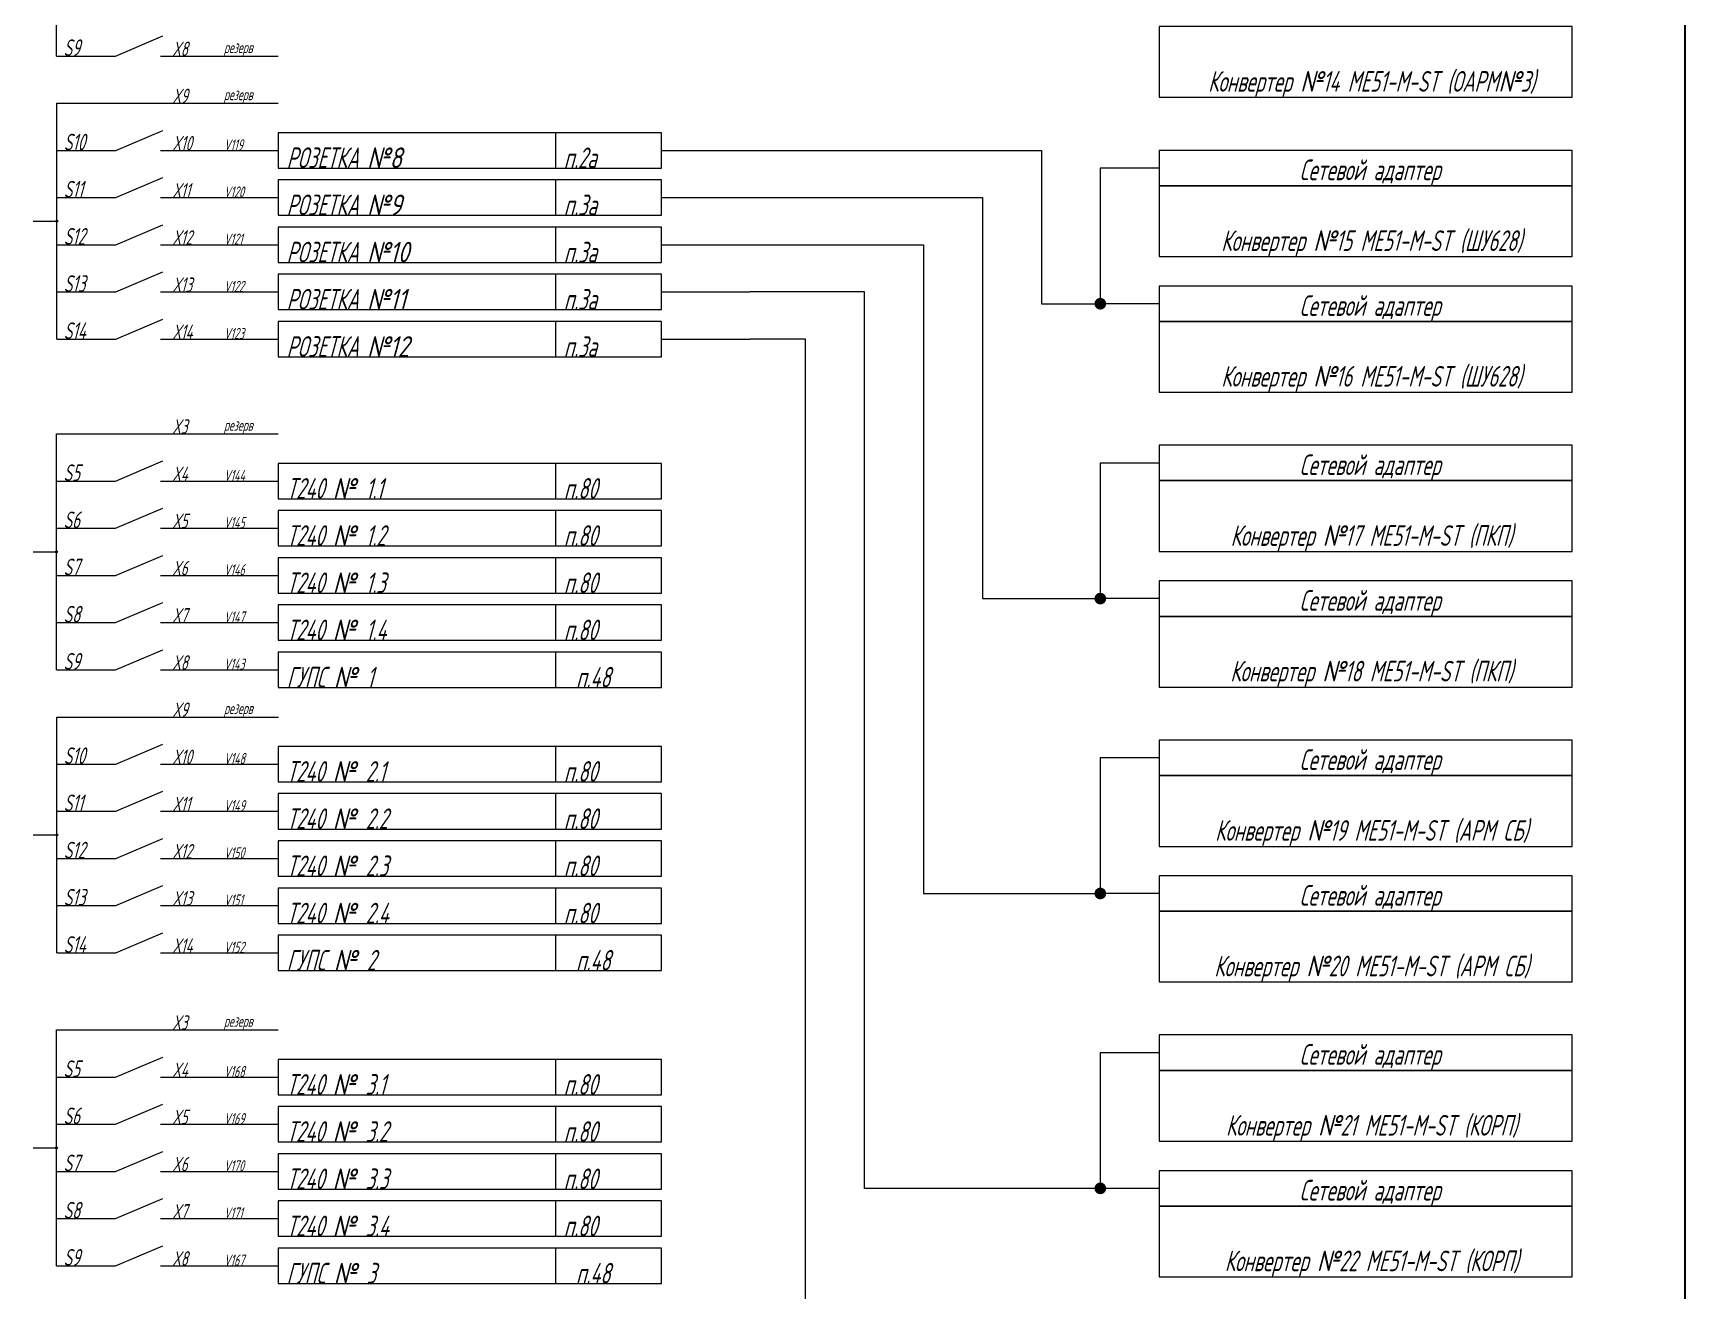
# Paper-space layout 'Main' of a CAD drawing. Extents: x 20 to 589, y 5 to 415.
# Drawn here: x 441.1 to 589, y 92.2 to 204.8 of the extents above; entities that cross this region are included whole.
import ezdxf

# ---------------------------------------------------------------- set-up
doc = ezdxf.new("R2010")
doc.units = 0
doc.header["$LTSCALE"] = 0.3
doc.layers.get('0').update_dxf_attribs({"linetype": 'CONTINUOUS', "lineweight": 15})
doc.layers.add('Format', color=7, linetype='CONTINUOUS', lineweight=30)
doc.styles.get("Standard").update_dxf_attribs({"font": 'isocpeur.ttf', "width": 0.8, "oblique": 15})

psp = doc.layouts.new('Main')

# ---------------------------------------------------------------- hatches: boundary and pattern name
h = psp.add_hatch(color=256)
edge = h.paths.add_edge_path()
edge.add_arc((443.21, 187.97), 0.0845, 0, 360)
h = psp.add_hatch(color=256)
edge = h.paths.add_edge_path()
edge.add_arc((536.65, 180.58), 0.528, 0, 360)
h = psp.add_hatch(color=256)
edge = h.paths.add_edge_path()
edge.add_arc((443.19, 158.37), 0.0845, 0, 360)
h = psp.add_hatch(color=256)
edge = h.paths.add_edge_path()
edge.add_arc((536.65, 154.18), 0.528, 0, 360)
h = psp.add_hatch(color=256)
edge = h.paths.add_edge_path()
edge.add_arc((443.21, 133.02), 0.0845, 0, 360)
h = psp.add_hatch(color=256)
edge = h.paths.add_edge_path()
edge.add_arc((536.65, 127.78), 0.528, 0, 360)
h = psp.add_hatch(color=256)
edge = h.paths.add_edge_path()
edge.add_arc((443.19, 105.01), 0.0845, 0, 360)
h = psp.add_hatch(color=256)
edge = h.paths.add_edge_path()
edge.add_arc((536.65, 101.38), 0.528, 0, 360)

# ---------------------------------------------------------------- linework, layer by layer
for p, q in [((443.19, 202.75), (443.19, 206.98)), ((443.19, 202.75), (448.47, 202.75)), ((452.48, 202.75), (457.76, 202.75)), ((457.76, 202.75), (463.04, 202.75)), ((443.21, 194.3), (443.21, 198.53)), ((443.21, 198.53), (452.49, 198.53)), ((452.49, 198.53), (457.77, 198.53)), ((457.76, 198.53), (463.04, 198.53)), ((487.85, 195.89), (487.85, 192.72)), ((443.21, 190.08), (443.21, 194.3)), ((443.21, 194.3), (448.49, 194.3)), ((452.49, 194.3), (457.77, 194.3)), ((457.76, 194.3), (463.04, 194.3)), ((497.36, 194.3), (505.28, 194.3)), ((505.28, 194.3), (531.37, 194.3)), ((531.37, 194.3), (531.37, 180.58)), ((541.93, 192.72), (536.65, 192.72)), ((536.65, 192.72), (536.65, 180.58)), ((487.85, 191.66), (487.85, 188.5)), ((443.21, 185.86), (443.21, 190.08)), ((443.21, 190.08), (448.49, 190.08)), ((452.49, 190.08), (457.77, 190.08)), ((457.76, 190.08), (463.04, 190.08)), ((497.36, 190.08), (505.28, 190.08)), ((505.28, 190.08), (526.09, 190.08)), ((526.09, 190.08), (526.09, 154.18)), ((441.09, 187.97), (443.21, 187.97)), ((487.85, 187.44), (487.85, 184.27)), ((443.21, 181.63), (443.21, 185.86)), ((443.21, 185.86), (448.49, 185.86)), ((452.49, 185.86), (457.77, 185.86)), ((457.76, 185.86), (463.04, 185.86)), ((497.36, 185.86), (505.28, 185.86)), ((505.28, 185.86), (520.81, 185.86)), ((520.81, 185.86), (520.81, 127.78)), ((487.85, 183.22), (487.85, 180.05)), ((443.21, 181.63), (448.49, 181.63)), ((443.21, 177.41), (443.21, 181.63)), ((452.49, 181.63), (457.77, 181.63)), ((457.76, 181.63), (463.04, 181.63)), ((497.36, 181.63), (505.28, 181.63)), ((515.53, 181.63), (505.28, 181.63)), ((515.53, 101.38), (515.53, 181.63)), ((531.37, 180.58), (536.65, 180.58)), ((541.93, 180.58), (536.65, 180.58)), ((487.85, 178.99), (487.85, 175.82)), ((443.21, 177.41), (448.49, 177.41)), ((452.49, 177.41), (457.77, 177.41)), ((457.76, 177.41), (463.04, 177.41)), ((497.36, 177.41), (505.28, 177.41)), ((510.25, 177.41), (505.28, 177.41)), ((510.25, 74.98), (510.25, 177.41)), ((443.19, 164.7), (443.19, 168.93)), ((443.19, 168.93), (452.48, 168.93)), ((452.48, 168.93), (457.76, 168.93)), ((457.76, 168.93), (463.04, 168.93)), ((487.86, 166.29), (487.86, 163.12)), ((541.93, 166.32), (536.65, 166.32)), ((536.65, 166.32), (536.65, 154.18)), ((443.19, 160.48), (443.19, 164.7)), ((443.19, 164.7), (448.47, 164.7)), ((452.48, 164.7), (457.76, 164.7)), ((457.76, 164.7), (463.04, 164.7)), ((487.86, 162.06), (487.86, 158.9)), ((443.19, 156.26), (443.19, 160.48)), ((443.19, 160.48), (448.47, 160.48)), ((452.48, 160.48), (457.76, 160.48)), ((457.76, 160.48), (463.04, 160.48)), ((441.08, 158.37), (443.19, 158.37)), ((487.86, 157.84), (487.86, 154.67)), ((443.19, 152.03), (443.19, 156.26)), ((443.19, 156.26), (448.47, 156.26)), ((452.48, 156.26), (457.76, 156.26)), ((457.76, 156.26), (463.04, 156.26)), ((526.09, 154.18), (536.65, 154.18)), ((541.93, 154.18), (536.65, 154.18)), ((487.86, 153.62), (487.86, 150.45)), ((443.19, 152.03), (448.47, 152.03)), ((443.19, 147.81), (443.19, 152.03)), ((452.48, 152.03), (457.76, 152.03)), ((457.76, 152.03), (463.04, 152.03)), ((487.86, 149.39), (487.86, 146.22)), ((443.19, 147.81), (448.47, 147.81)), ((452.48, 147.81), (457.76, 147.81)), ((457.76, 147.81), (463.04, 147.81)), ((443.21, 139.36), (443.21, 143.58)), ((443.21, 143.58), (452.49, 143.58)), ((452.49, 143.58), (457.77, 143.58)), ((457.77, 143.58), (463.05, 143.58)), ((487.86, 140.94), (487.86, 137.78)), ((443.21, 135.14), (443.21, 139.36)), ((443.21, 139.36), (448.49, 139.36)), ((452.49, 139.36), (457.77, 139.36)), ((457.77, 139.36), (463.05, 139.36)), ((541.93, 139.92), (536.65, 139.92)), ((536.65, 139.92), (536.65, 127.78)), ((487.86, 136.72), (487.86, 133.55)), ((443.21, 130.91), (443.21, 135.14)), ((443.21, 135.14), (448.49, 135.14)), ((452.49, 135.14), (457.77, 135.14)), ((457.77, 135.14), (463.05, 135.14)), ((441.09, 133.02), (443.21, 133.02)), ((487.86, 132.5), (487.86, 129.33)), ((443.21, 126.69), (443.21, 130.91)), ((443.21, 130.91), (448.49, 130.91)), ((452.49, 130.91), (457.77, 130.91)), ((457.77, 130.91), (463.05, 130.91)), ((487.86, 128.27), (487.86, 125.1)), ((520.81, 127.78), (536.65, 127.78)), ((541.93, 127.78), (536.65, 127.78)), ((443.21, 126.69), (448.49, 126.69)), ((443.21, 122.46), (443.21, 126.69)), ((452.49, 126.69), (457.77, 126.69)), ((457.77, 126.69), (463.05, 126.69)), ((487.86, 124.05), (487.86, 120.88)), ((443.21, 122.46), (448.49, 122.46)), ((452.49, 122.46), (457.77, 122.46)), ((457.77, 122.46), (463.05, 122.46)), ((443.19, 111.34), (443.19, 115.57)), ((443.19, 115.57), (452.48, 115.57)), ((452.48, 115.57), (457.76, 115.57)), ((457.76, 115.57), (463.04, 115.57)), ((487.85, 112.93), (487.85, 109.76)), ((541.93, 113.52), (536.65, 113.52)), ((536.65, 113.52), (536.65, 101.38)), ((443.19, 107.12), (443.19, 111.34)), ((443.19, 111.34), (448.47, 111.34)), ((452.48, 111.34), (457.76, 111.34)), ((457.76, 111.34), (463.04, 111.34)), ((487.85, 108.7), (487.85, 105.54)), ((443.19, 102.9), (443.19, 107.12)), ((443.19, 107.12), (448.47, 107.12)), ((452.48, 107.12), (457.76, 107.12)), ((457.76, 107.12), (463.04, 107.12)), ((441.08, 105.01), (443.19, 105.01)), ((487.85, 104.48), (487.85, 101.31)), ((443.19, 98.67), (443.19, 102.9)), ((443.19, 102.9), (448.47, 102.9)), ((452.48, 102.9), (457.76, 102.9)), ((457.76, 102.9), (463.04, 102.9)), ((536.65, 101.38), (515.53, 101.38)), ((541.93, 101.38), (536.65, 101.38)), ((487.85, 100.26), (487.85, 97.09)), ((443.19, 98.67), (448.47, 98.67)), ((443.19, 94.45), (443.19, 98.67)), ((452.48, 98.67), (457.76, 98.67)), ((457.76, 98.67), (463.04, 98.67)), ((487.85, 96.03), (487.85, 92.86)), ((443.19, 94.45), (448.47, 94.45)), ((452.48, 94.45), (457.76, 94.45)), ((457.76, 94.45), (463.04, 94.45))]:
    psp.add_line(p, q)
at = {"lineweight": 15}
for p, q in [((448.47, 202.75), (452.7, 204.55)), ((448.49, 194.3), (452.71, 196.1)), ((448.49, 190.08), (452.71, 191.87)), ((448.49, 185.86), (452.71, 187.65)), ((448.49, 181.63), (452.71, 183.43)), ((448.49, 177.41), (452.71, 179.2)), ((448.47, 164.7), (452.7, 166.5)), ((448.47, 160.48), (452.7, 162.27)), ((448.47, 156.26), (452.7, 158.05)), ((448.47, 152.03), (452.7, 153.83)), ((448.47, 147.81), (452.7, 149.6)), ((448.49, 139.36), (452.71, 141.15)), ((448.49, 135.14), (452.71, 136.93)), ((448.49, 130.91), (452.71, 132.71)), ((448.49, 126.69), (452.71, 128.48)), ((448.49, 122.46), (452.71, 124.26)), ((448.47, 111.34), (452.7, 113.14)), ((448.47, 107.12), (452.7, 108.91)), ((448.47, 102.9), (452.7, 104.69)), ((448.47, 98.67), (452.7, 100.47)), ((448.47, 94.45), (452.7, 96.24))]:
    psp.add_line(p, q, dxfattribs=at)
for points in [[(541.93, 199.06), (578.89, 199.06), (578.89, 205.39), (541.93, 205.39)], [(463.03, 192.72), (497.35, 192.72), (497.35, 195.89), (463.03, 195.89)], [(541.93, 191.14), (578.89, 191.14), (578.89, 194.31), (541.93, 194.31)], [(463.03, 188.5), (497.35, 188.5), (497.35, 191.66), (463.03, 191.66)], [(541.93, 184.8), (578.89, 184.8), (578.89, 191.14), (541.93, 191.14)], [(463.03, 184.27), (497.35, 184.27), (497.35, 187.44), (463.03, 187.44)], [(463.03, 180.05), (497.35, 180.05), (497.35, 183.22), (463.03, 183.22)], [(541.93, 178.99), (578.89, 178.99), (578.89, 182.16), (541.93, 182.16)], [(463.03, 175.82), (497.35, 175.82), (497.35, 178.99), (463.03, 178.99)], [(541.93, 172.66), (578.89, 172.66), (578.89, 178.99), (541.93, 178.99)], [(541.93, 164.74), (578.89, 164.74), (578.89, 167.91), (541.93, 167.91)], [(463.04, 163.12), (497.36, 163.12), (497.36, 166.29), (463.04, 166.29)], [(541.93, 158.4), (578.89, 158.4), (578.89, 164.74), (541.93, 164.74)], [(463.04, 158.9), (497.36, 158.9), (497.36, 162.06), (463.04, 162.06)], [(463.04, 154.67), (497.36, 154.67), (497.36, 157.84), (463.04, 157.84)], [(541.93, 152.59), (578.89, 152.59), (578.89, 155.76), (541.93, 155.76)], [(463.04, 150.45), (497.36, 150.45), (497.36, 153.62), (463.04, 153.62)], [(541.93, 146.26), (578.89, 146.26), (578.89, 152.59), (541.93, 152.59)], [(463.04, 146.22), (497.36, 146.22), (497.36, 149.39), (463.04, 149.39)], [(463.04, 137.78), (497.36, 137.78), (497.36, 140.94), (463.04, 140.94)], [(541.93, 138.34), (578.89, 138.34), (578.89, 141.51), (541.93, 141.51)], [(541.93, 132), (578.89, 132), (578.89, 138.34), (541.93, 138.34)], [(463.04, 133.55), (497.36, 133.55), (497.36, 136.72), (463.04, 136.72)], [(463.04, 129.33), (497.36, 129.33), (497.36, 132.5), (463.04, 132.5)], [(541.93, 126.19), (578.89, 126.19), (578.89, 129.36), (541.93, 129.36)], [(463.04, 125.1), (497.36, 125.1), (497.36, 128.27), (463.04, 128.27)], [(541.93, 119.86), (578.89, 119.86), (578.89, 126.19), (541.93, 126.19)], [(463.04, 120.88), (497.36, 120.88), (497.36, 124.05), (463.04, 124.05)], [(541.93, 111.94), (578.89, 111.94), (578.89, 115.11), (541.93, 115.11)], [(463.03, 109.76), (497.35, 109.76), (497.35, 112.93), (463.03, 112.93)], [(541.93, 105.6), (578.89, 105.6), (578.89, 111.94), (541.93, 111.94)], [(463.03, 105.54), (497.35, 105.54), (497.35, 108.7), (463.03, 108.7)], [(463.03, 101.31), (497.35, 101.31), (497.35, 104.48), (463.03, 104.48)], [(541.93, 99.79), (578.89, 99.79), (578.89, 102.96), (541.93, 102.96)], [(463.03, 97.09), (497.35, 97.09), (497.35, 100.26), (463.03, 100.26)], [(541.93, 93.46), (578.89, 93.46), (578.89, 99.79), (541.93, 99.79)], [(463.03, 92.86), (497.35, 92.86), (497.35, 96.03), (463.03, 96.03)]]:
    psp.add_lwpolyline(points, close=True)
for centre in [(443.21, 187.97), (443.19, 158.37), (443.21, 133.02), (443.19, 105.01)]:
    psp.add_circle(centre, 0.0845)
at = {"layer": 'Format'}
psp.add_line((589, 415), (589, 5), dxfattribs=at)

# ---------------------------------------------------------------- texts
for s, insert, char_height, width, attachment_point in [('{\\fGOST|b0|i0|c204|p34; \\fGOST|b0|i0|c0|p34;S\\fGOST|b0|i0|c204|p34;9}', (443.19, 202.75), 1.5, 17.2012, 7), ('{\\fGOST|b0|i0|c204|p34; \\fGOST|b0|i0|c0|p34; X\\fGOST|b0|i0|c204|p34;8}', (452.48, 202.75), 1.3, 17.2012, 7), ('{\\fGOST|b0|i0|c204|p34; резерв}', (457.76, 202.75), 1, 17.2012, 7), ('\\pl1.056;{\\fGOST|b0|i0|c204|p34;Конвертер }№{\\fGOST|b0|i0|c204|p34;14 ME51-M-ST (ОАРМ}№{\\fGOST|b0|i0|c204|p34;3)}', (560.41, 199.06), 1.848, 36.96, 8), ('{\\fGOST|b0|i0|c204|p34; \\fGOST|b0|i0|c0|p34; X\\fGOST|b0|i0|c204|p34;9}', (452.49, 198.53), 1.3, 17.2012, 7), ('{\\fGOST|b0|i0|c204|p34; резерв}', (457.76, 198.53), 1, 17.2012, 7), ('{\\fGOST|b0|i0|c204|p34; \\fGOST|b0|i0|c0|p34;S\\fGOST|b0|i0|c204|p34;10}', (443.21, 194.3), 1.5, 17.2012, 7), ('{\\fGOST|b0|i0|c204|p34; \\fGOST|b0|i0|c0|p34; X\\fGOST|b0|i0|c204|p34;10}', (452.49, 194.3), 1.3, 17.2012, 7), ('{\\fGOST|b0|i0|c204|p34; \\fGOST|b0|i0|c0|p34;V\\fGOST|b0|i0|c204|p34;119}', (457.76, 194.3), 1, 17.2012, 7), ('{\\fGOST|b0|i0|c204|p34; РОЗЕТКА }№8', (463.03, 192.72), 1.848, 27.9979, 7), ('{\\fGOST|b0|i0|c204|p34; п.2а}', (487.85, 192.72), 1.848, 34.32, 7), ('{\\fGOST|b0|i0|c204|p34; Сетевой адаптер}', (560.41, 191.14), 1.848, 36.96, 8), ('{\\fGOST|b0|i0|c204|p34; \\fGOST|b0|i0|c0|p34;S\\fGOST|b0|i0|c204|p34;11}', (443.21, 190.08), 1.5, 17.2012, 7), ('{\\fGOST|b0|i0|c204|p34; \\fGOST|b0|i0|c0|p34; X\\fGOST|b0|i0|c204|p34;11}', (452.49, 190.08), 1.3, 17.2012, 7), ('{\\fGOST|b0|i0|c204|p34; \\fGOST|b0|i0|c0|p34;V\\fGOST|b0|i0|c204|p34;120}', (457.76, 190.08), 1, 17.2012, 7), ('{\\fGOST|b0|i0|c204|p34; РОЗЕТКА }№9', (463.03, 188.5), 1.848, 27.9979, 7), ('{\\fGOST|b0|i0|c204|p34; п.3а}', (487.85, 188.5), 1.848, 34.32, 7), ('{\\fGOST|b0|i0|c204|p34; \\fGOST|b0|i0|c0|p34;S\\fGOST|b0|i0|c204|p34;12}', (443.21, 185.86), 1.5, 17.2012, 7), ('{\\fGOST|b0|i0|c204|p34; \\fGOST|b0|i0|c0|p34; X\\fGOST|b0|i0|c204|p34;12}', (452.49, 185.86), 1.3, 17.2012, 7), ('{\\fGOST|b0|i0|c204|p34; \\fGOST|b0|i0|c0|p34;V\\fGOST|b0|i0|c204|p34;121}', (457.76, 185.86), 1, 17.2012, 7), ('\\pl1.056;{\\fGOST|b0|i0|c204|p34;Конвертер }№{\\fGOST|b0|i0|c204|p34;15 ME51-M-ST (ШУ628)}', (560.41, 184.8), 1.848, 36.96, 8), ('{\\fGOST|b0|i0|c204|p34; РОЗЕТКА }№10', (463.03, 184.27), 1.848, 27.9979, 7), ('{\\fGOST|b0|i0|c204|p34; п.3а}', (487.85, 184.27), 1.848, 34.32, 7), ('{\\fGOST|b0|i0|c204|p34; \\fGOST|b0|i0|c0|p34;S\\fGOST|b0|i0|c204|p34;13}', (443.21, 181.63), 1.5, 17.2012, 7), ('{\\fGOST|b0|i0|c204|p34; \\fGOST|b0|i0|c0|p34; X\\fGOST|b0|i0|c204|p34;13}', (452.49, 181.63), 1.3, 17.2012, 7), ('{\\fGOST|b0|i0|c204|p34; \\fGOST|b0|i0|c0|p34;V\\fGOST|b0|i0|c204|p34;122}', (457.76, 181.63), 1, 17.2012, 7), ('{\\fGOST|b0|i0|c204|p34; РОЗЕТКА }№11', (463.03, 180.05), 1.848, 27.9979, 7), ('{\\fGOST|b0|i0|c204|p34; п.3а}', (487.85, 180.05), 1.848, 34.32, 7), ('{\\fGOST|b0|i0|c204|p34; Сетевой адаптер}', (560.41, 178.99), 1.848, 36.96, 8), ('{\\fGOST|b0|i0|c204|p34; \\fGOST|b0|i0|c0|p34;S\\fGOST|b0|i0|c204|p34;14}', (443.21, 177.41), 1.5, 17.2012, 7), ('{\\fGOST|b0|i0|c204|p34; \\fGOST|b0|i0|c0|p34; X\\fGOST|b0|i0|c204|p34;14}', (452.49, 177.41), 1.3, 17.2012, 7), ('{\\fGOST|b0|i0|c204|p34; \\fGOST|b0|i0|c0|p34;V\\fGOST|b0|i0|c204|p34;123}', (457.76, 177.41), 1, 17.2012, 7), ('{\\fGOST|b0|i0|c204|p34; РОЗЕТКА }№12', (463.03, 175.82), 1.848, 27.9979, 7), ('{\\fGOST|b0|i0|c204|p34; п.3а}', (487.85, 175.82), 1.848, 34.32, 7), ('\\pl1.056;{\\fGOST|b0|i0|c204|p34;Конвертер }№{\\fGOST|b0|i0|c204|p34;16 ME51-M-ST (ШУ628)}', (560.41, 172.66), 1.848, 36.96, 8), ('{\\fGOST|b0|i0|c204|p34; \\fGOST|b0|i0|c0|p34; X\\fGOST|b0|i0|c204|p34;3}', (452.48, 168.93), 1.3, 17.2012, 7), ('{\\fGOST|b0|i0|c204|p34; резерв}', (457.76, 168.93), 1, 17.2012, 7), ('{\\fGOST|b0|i0|c204|p34; \\fGOST|b0|i0|c0|p34;S\\fGOST|b0|i0|c204|p34;5}', (443.19, 164.7), 1.5, 17.2012, 7), ('{\\fGOST|b0|i0|c204|p34; \\fGOST|b0|i0|c0|p34; X\\fGOST|b0|i0|c204|p34;4}', (452.48, 164.7), 1.3, 17.2012, 7), ('{\\fGOST|b0|i0|c204|p34; \\fGOST|b0|i0|c0|p34;V1\\fGOST|b0|i0|c204|p34;44}', (457.76, 164.7), 1, 17.2012, 7), ('{\\fGOST|b0|i0|c204|p34; Сетевой адаптер}', (560.41, 164.74), 1.848, 36.96, 8), ('{\\fGOST|b0|i0|c204|p34; Т240 }№ {\\fGOST|b0|i0|c204|p34;1.1}', (463.04, 163.12), 1.848, 17.2012, 7), ('{\\fGOST|b0|i0|c204|p34; п.80}', (487.86, 163.12), 1.848, 34.32, 7), ('{\\fGOST|b0|i0|c204|p34; \\fGOST|b0|i0|c0|p34;S\\fGOST|b0|i0|c204|p34;6}', (443.19, 160.48), 1.5, 17.2012, 7), ('{\\fGOST|b0|i0|c204|p34; \\fGOST|b0|i0|c0|p34; X\\fGOST|b0|i0|c204|p34;5}', (452.48, 160.48), 1.3, 17.2012, 7), ('{\\fGOST|b0|i0|c204|p34; \\fGOST|b0|i0|c0|p34;V1\\fGOST|b0|i0|c204|p34;45}', (457.76, 160.48), 1, 17.2012, 7), ('{\\fGOST|b0|i0|c204|p34; Т240 }№ {\\fGOST|b0|i0|c204|p34;1.2}', (463.04, 158.9), 1.848, 17.2012, 7), ('{\\fGOST|b0|i0|c204|p34; п.80}', (487.86, 158.9), 1.848, 34.32, 7), ('\\pl1.056;{\\fGOST|b0|i0|c204|p34;Конвертер }№{\\fGOST|b0|i0|c204|p34;17 ME51-M-ST (ПКП)}', (560.41, 158.4), 1.848, 36.96, 8), ('{\\fGOST|b0|i0|c204|p34; \\fGOST|b0|i0|c0|p34;S\\fGOST|b0|i0|c204|p34;7}', (443.19, 156.26), 1.5, 17.2012, 7), ('{\\fGOST|b0|i0|c204|p34; \\fGOST|b0|i0|c0|p34; X\\fGOST|b0|i0|c204|p34;6}', (452.48, 156.26), 1.3, 17.2012, 7), ('{\\fGOST|b0|i0|c204|p34; \\fGOST|b0|i0|c0|p34;V1\\fGOST|b0|i0|c204|p34;46}', (457.76, 156.26), 1, 17.2012, 7), ('{\\fGOST|b0|i0|c204|p34; Т240 }№ {\\fGOST|b0|i0|c204|p34;1.3}', (463.04, 154.67), 1.848, 17.2012, 7), ('{\\fGOST|b0|i0|c204|p34; п.80}', (487.86, 154.67), 1.848, 34.32, 7), ('{\\fGOST|b0|i0|c204|p34; Сетевой адаптер}', (560.41, 152.59), 1.848, 36.96, 8), ('{\\fGOST|b0|i0|c204|p34; \\fGOST|b0|i0|c0|p34;S\\fGOST|b0|i0|c204|p34;8}', (443.19, 152.03), 1.5, 17.2012, 7), ('{\\fGOST|b0|i0|c204|p34; \\fGOST|b0|i0|c0|p34; X\\fGOST|b0|i0|c204|p34;7}', (452.48, 152.03), 1.3, 17.2012, 7), ('{\\fGOST|b0|i0|c204|p34; \\fGOST|b0|i0|c0|p34;V1\\fGOST|b0|i0|c204|p34;47}', (457.76, 152.03), 1, 17.2012, 7), ('{\\fGOST|b0|i0|c204|p34; Т240 }№ {\\fGOST|b0|i0|c204|p34;1.4}', (463.04, 150.45), 1.848, 17.2012, 7), ('{\\fGOST|b0|i0|c204|p34; п.80}', (487.86, 150.45), 1.848, 34.32, 7), ('{\\fGOST|b0|i0|c204|p34; \\fGOST|b0|i0|c0|p34;S\\fGOST|b0|i0|c204|p34;9}', (443.19, 147.81), 1.5, 17.2012, 7), ('{\\fGOST|b0|i0|c204|p34; \\fGOST|b0|i0|c0|p34; X\\fGOST|b0|i0|c204|p34;8}', (452.48, 147.81), 1.3, 17.2012, 7), ('{\\fGOST|b0|i0|c204|p34; \\fGOST|b0|i0|c0|p34;V1\\fGOST|b0|i0|c204|p34;43}', (457.76, 147.81), 1, 17.2012, 7), ('{\\fGOST|b0|i0|c204|p34; ГУПС }№ {\\fGOST|b0|i0|c204|p34;1}', (463.04, 146.22), 1.848, 17.2012, 7), ('\\pl1.848,t1.848;{\\fGOST|b0|i0|c204|p34;п.48}', (487.86, 146.22), 1.848, 17.2012, 7), ('\\pl1.056;{\\fGOST|b0|i0|c204|p34;Конвертер }№{\\fGOST|b0|i0|c204|p34;18 ME51-M-ST (ПКП)}', (560.41, 146.26), 1.848, 36.96, 8), ('{\\fGOST|b0|i0|c204|p34; \\fGOST|b0|i0|c0|p34; X\\fGOST|b0|i0|c204|p34;9}', (452.49, 143.58), 1.3, 17.2012, 7), ('{\\fGOST|b0|i0|c204|p34; резерв}', (457.77, 143.58), 1, 17.2012, 7), ('{\\fGOST|b0|i0|c204|p34; \\fGOST|b0|i0|c0|p34;S\\fGOST|b0|i0|c204|p34;10}', (443.21, 139.36), 1.5, 17.2012, 7), ('{\\fGOST|b0|i0|c204|p34; \\fGOST|b0|i0|c0|p34; X\\fGOST|b0|i0|c204|p34;10}', (452.49, 139.36), 1.3, 17.2012, 7), ('{\\fGOST|b0|i0|c204|p34; Сетевой адаптер}', (560.41, 138.34), 1.848, 36.96, 8), ('{\\fGOST|b0|i0|c204|p34; \\fGOST|b0|i0|c0|p34;V1\\fGOST|b0|i0|c204|p34;48}', (457.77, 139.36), 1, 17.2012, 7), ('{\\fGOST|b0|i0|c204|p34; Т240 }№ {\\fGOST|b0|i0|c204|p34;2.1}', (463.04, 137.78), 1.848, 17.2012, 7), ('{\\fGOST|b0|i0|c204|p34; п.80}', (487.86, 137.78), 1.848, 34.32, 7), ('{\\fGOST|b0|i0|c204|p34; \\fGOST|b0|i0|c0|p34;S\\fGOST|b0|i0|c204|p34;11}', (443.21, 135.14), 1.5, 17.2012, 7), ('{\\fGOST|b0|i0|c204|p34; \\fGOST|b0|i0|c0|p34; X\\fGOST|b0|i0|c204|p34;11}', (452.49, 135.14), 1.3, 17.2012, 7), ('{\\fGOST|b0|i0|c204|p34; \\fGOST|b0|i0|c0|p34;V1\\fGOST|b0|i0|c204|p34;49}', (457.77, 135.14), 1, 17.2012, 7), ('{\\fGOST|b0|i0|c204|p34; Т240 }№ {\\fGOST|b0|i0|c204|p34;2.2}', (463.04, 133.55), 1.848, 24.816, 7), ('{\\fGOST|b0|i0|c204|p34; п.80}', (487.86, 133.55), 1.848, 34.32, 7), ('\\pl1.056;{\\fGOST|b0|i0|c204|p34;Конвертер }№{\\fGOST|b0|i0|c204|p34;19 ME51-M-ST (АРМ СБ)}', (560.41, 132), 1.848, 36.96, 8), ('{\\fGOST|b0|i0|c204|p34; \\fGOST|b0|i0|c0|p34;S\\fGOST|b0|i0|c204|p34;12}', (443.21, 130.91), 1.5, 17.2012, 7), ('{\\fGOST|b0|i0|c204|p34; \\fGOST|b0|i0|c0|p34; X\\fGOST|b0|i0|c204|p34;12}', (452.49, 130.91), 1.3, 17.2012, 7), ('{\\fGOST|b0|i0|c204|p34; \\fGOST|b0|i0|c0|p34;V1\\fGOST|b0|i0|c204|p34;50}', (457.77, 130.91), 1, 17.2012, 7), ('{\\fGOST|b0|i0|c204|p34; Т240 }№ {\\fGOST|b0|i0|c204|p34;2.3}', (463.04, 129.33), 1.848, 24.816, 7), ('{\\fGOST|b0|i0|c204|p34; п.80}', (487.86, 129.33), 1.848, 34.32, 7), ('{\\fGOST|b0|i0|c204|p34; \\fGOST|b0|i0|c0|p34;S\\fGOST|b0|i0|c204|p34;13}', (443.21, 126.69), 1.5, 17.2012, 7), ('{\\fGOST|b0|i0|c204|p34; \\fGOST|b0|i0|c0|p34; X\\fGOST|b0|i0|c204|p34;13}', (452.49, 126.69), 1.3, 17.2012, 7), ('{\\fGOST|b0|i0|c204|p34; \\fGOST|b0|i0|c0|p34;V1\\fGOST|b0|i0|c204|p34;51}', (457.77, 126.69), 1, 17.2012, 7), ('{\\fGOST|b0|i0|c204|p34; Сетевой адаптер}', (560.41, 126.19), 1.848, 36.96, 8), ('{\\fGOST|b0|i0|c204|p34; Т240 }№ {\\fGOST|b0|i0|c204|p34;2.4}', (463.04, 125.1), 1.848, 25.4387, 7), ('{\\fGOST|b0|i0|c204|p34; п.80}', (487.86, 125.1), 1.848, 34.32, 7), ('{\\fGOST|b0|i0|c204|p34; \\fGOST|b0|i0|c0|p34;S\\fGOST|b0|i0|c204|p34;14}', (443.21, 122.46), 1.5, 17.2012, 7), ('{\\fGOST|b0|i0|c204|p34; \\fGOST|b0|i0|c0|p34; X\\fGOST|b0|i0|c204|p34;14}', (452.49, 122.46), 1.3, 17.2012, 7), ('{\\fGOST|b0|i0|c204|p34; \\fGOST|b0|i0|c0|p34;V1\\fGOST|b0|i0|c204|p34;52}', (457.77, 122.46), 1, 17.2012, 7), ('{\\fGOST|b0|i0|c204|p34; ГУПС }№ {\\fGOST|b0|i0|c204|p34;2}', (463.04, 120.88), 1.848, 17.2012, 7), ('\\pl1.848,t1.848;{\\fGOST|b0|i0|c204|p34;п.48}', (487.86, 120.88), 1.848, 17.2012, 7), ('\\pl1.056;{\\fGOST|b0|i0|c204|p34;Конвертер }№{\\fGOST|b0|i0|c204|p34;20 ME51-M-ST (АРМ СБ)}', (560.41, 119.86), 1.848, 36.96, 8), ('{\\fGOST|b0|i0|c204|p34; \\fGOST|b0|i0|c0|p34; X\\fGOST|b0|i0|c204|p34;3}', (452.48, 115.57), 1.3, 17.2012, 7), ('{\\fGOST|b0|i0|c204|p34; резерв}', (457.76, 115.57), 1, 17.2012, 7), ('{\\fGOST|b0|i0|c204|p34; Сетевой адаптер}', (560.41, 111.94), 1.848, 36.96, 8), ('{\\fGOST|b0|i0|c204|p34; \\fGOST|b0|i0|c0|p34;S\\fGOST|b0|i0|c204|p34;5}', (443.19, 111.34), 1.5, 17.2012, 7), ('{\\fGOST|b0|i0|c204|p34; \\fGOST|b0|i0|c0|p34; X\\fGOST|b0|i0|c204|p34;4}', (452.48, 111.34), 1.3, 17.2012, 7), ('{\\fGOST|b0|i0|c204|p34; \\fGOST|b0|i0|c0|p34;V1\\fGOST|b0|i0|c204|p34;68}', (457.76, 111.34), 1, 17.2012, 7), ('{\\fGOST|b0|i0|c204|p34; Т240 }№ {\\fGOST|b0|i0|c204|p34;3.1}', (463.03, 109.76), 1.848, 17.2012, 7), ('{\\fGOST|b0|i0|c204|p34; п.80}', (487.85, 109.76), 1.848, 34.32, 7), ('{\\fGOST|b0|i0|c204|p34; \\fGOST|b0|i0|c0|p34;S\\fGOST|b0|i0|c204|p34;6}', (443.19, 107.12), 1.5, 17.2012, 7), ('{\\fGOST|b0|i0|c204|p34; \\fGOST|b0|i0|c0|p34; X\\fGOST|b0|i0|c204|p34;5}', (452.48, 107.12), 1.3, 17.2012, 7), ('{\\fGOST|b0|i0|c204|p34; \\fGOST|b0|i0|c0|p34;V1\\fGOST|b0|i0|c204|p34;69}', (457.76, 107.12), 1, 17.2012, 7), ('\\pl1.056;{\\fGOST|b0|i0|c204|p34;Конвертер }№{\\fGOST|b0|i0|c204|p34;21 ME51-M-ST (КОРП)}', (560.41, 105.6), 1.848, 36.96, 8), ('{\\fGOST|b0|i0|c204|p34; Т240 }№ {\\fGOST|b0|i0|c204|p34;3.2}', (463.03, 105.54), 1.848, 24.816, 7), ('{\\fGOST|b0|i0|c204|p34; п.80}', (487.85, 105.54), 1.848, 34.32, 7), ('{\\fGOST|b0|i0|c204|p34; \\fGOST|b0|i0|c0|p34;S\\fGOST|b0|i0|c204|p34;7}', (443.19, 102.9), 1.5, 17.2012, 7), ('{\\fGOST|b0|i0|c204|p34; \\fGOST|b0|i0|c0|p34; X\\fGOST|b0|i0|c204|p34;6}', (452.48, 102.9), 1.3, 17.2012, 7), ('{\\fGOST|b0|i0|c204|p34; \\fGOST|b0|i0|c0|p34;V1\\fGOST|b0|i0|c204|p34;70}', (457.76, 102.9), 1, 17.2012, 7), ('{\\fGOST|b0|i0|c204|p34; Т240 }№ {\\fGOST|b0|i0|c204|p34;3.3}', (463.03, 101.31), 1.848, 24.816, 7), ('{\\fGOST|b0|i0|c204|p34; п.80}', (487.85, 101.31), 1.848, 34.32, 7), ('{\\fGOST|b0|i0|c204|p34; Сетевой адаптер}', (560.41, 99.79), 1.848, 36.96, 8), ('{\\fGOST|b0|i0|c204|p34; \\fGOST|b0|i0|c0|p34;S\\fGOST|b0|i0|c204|p34;8}', (443.19, 98.67), 1.5, 17.2012, 7), ('{\\fGOST|b0|i0|c204|p34; \\fGOST|b0|i0|c0|p34; X\\fGOST|b0|i0|c204|p34;7}', (452.48, 98.67), 1.3, 17.2012, 7), ('{\\fGOST|b0|i0|c204|p34; \\fGOST|b0|i0|c0|p34;V1\\fGOST|b0|i0|c204|p34;71}', (457.76, 98.67), 1, 17.2012, 7), ('{\\fGOST|b0|i0|c204|p34; Т240 }№ {\\fGOST|b0|i0|c204|p34;3.4}', (463.03, 97.09), 1.848, 24.816, 7), ('{\\fGOST|b0|i0|c204|p34; п.80}', (487.85, 97.09), 1.848, 34.32, 7), ('{\\fGOST|b0|i0|c204|p34; \\fGOST|b0|i0|c0|p34;S\\fGOST|b0|i0|c204|p34;9}', (443.19, 94.45), 1.5, 17.2012, 7), ('{\\fGOST|b0|i0|c204|p34; \\fGOST|b0|i0|c0|p34; X\\fGOST|b0|i0|c204|p34;8}', (452.48, 94.45), 1.3, 17.2012, 7), ('{\\fGOST|b0|i0|c204|p34; \\fGOST|b0|i0|c0|p34;V1\\fGOST|b0|i0|c204|p34;67}', (457.76, 94.45), 1, 17.2012, 7), ('{\\fGOST|b0|i0|c204|p34; ГУПС }№ {\\fGOST|b0|i0|c204|p34;3}', (463.03, 92.86), 1.848, 17.2012, 7), ('\\pl1.848,t1.848;{\\fGOST|b0|i0|c204|p34;п.48}', (487.85, 92.86), 1.848, 17.2012, 7), ('\\pl1.056;{\\fGOST|b0|i0|c204|p34;Конвертер }№{\\fGOST|b0|i0|c204|p34;22 ME51-M-ST (КОРП)}', (560.41, 93.46), 1.848, 36.96, 8)]:
    psp.add_mtext(s, dxfattribs=dict(insert=insert, char_height=char_height, width=width, attachment_point=attachment_point))

doc.saveas('drawing.dxf')
